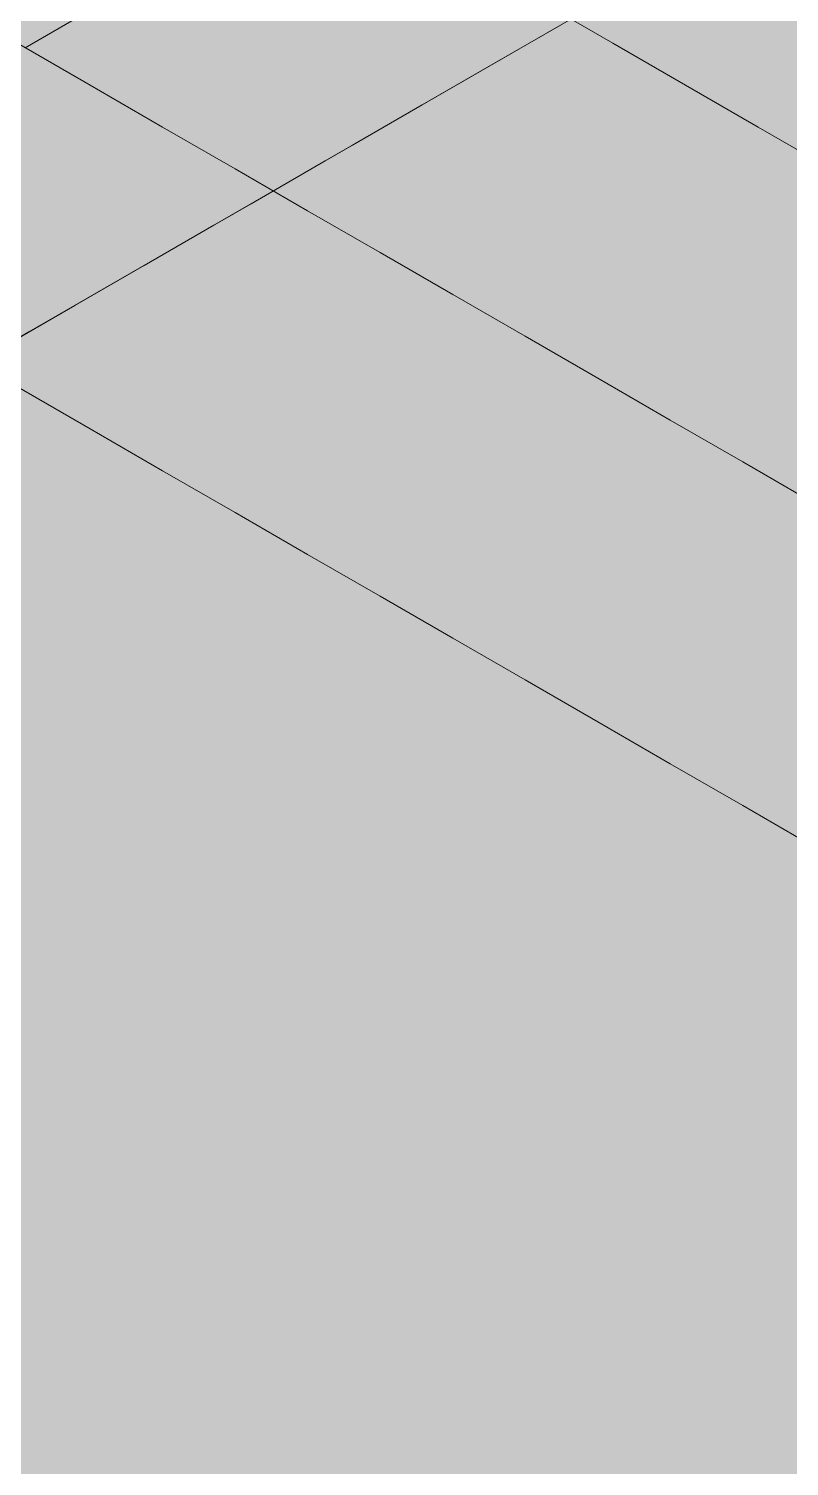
# Model space of a CAD drawing. Header units: metres. Extents: x 0 to 8.41, y 0 to 5.94.
# Drawn here: x 1.8638 to 1.9965, y 2.6504 to 2.9013 of the extents above; entities that cross this region are included whole.
import ezdxf

# ---------------------------------------------------------------- set-up
doc = ezdxf.new("R2010")
doc.units = ezdxf.units.M
doc.header["$LTSCALE"] = 0.25
doc.layers.add('ISO-3D', color=7, linetype='CONTINUOUS', lineweight=13)
doc.layers.add('ISO-3D-ARISTAS', color=250, linetype='CONTINUOUS', lineweight=13)

msp = doc.modelspace()

# ---------------------------------------------------------------- linework, layer by layer
at = {"layer": 'ISO-3D', "true_color": 0x8e8d88}
for points in [[(1.9531, 2.90608), (1.96575, 2.89877), (1.9531, 2.92108), (1.96575, 2.91377)], [(1.97841, 2.90646), (1.99107, 2.89915), (1.97841, 2.92146), (1.99107, 2.91415)], [(1.96575, 2.89877), (1.97841, 2.89146), (1.96575, 2.91377), (1.97841, 2.90646)], [(1.99107, 2.89915), (2.00373, 2.89185), (1.99107, 2.91415), (2.00373, 2.90685)], [(1.97841, 2.89146), (1.99107, 2.88415), (1.97841, 2.90646), (1.99107, 2.89915)], [(1.86183, 2.88377), (1.87449, 2.87646), (1.86183, 2.89877), (1.87449, 2.89146)], [(1.99107, 2.88415), (2.00373, 2.87685), (1.99107, 2.89915), (2.00373, 2.89185)], [(1.87449, 2.87646), (1.88715, 2.86915), (1.87449, 2.89146), (1.88715, 2.88415)], [(1.86183, 2.86877), (1.87449, 2.86146), (1.86183, 2.88377), (1.87449, 2.87646)], [(1.88715, 2.86915), (1.8998, 2.86185), (1.88715, 2.88415), (1.8998, 2.87685)], [(1.87449, 2.86146), (1.88715, 2.85415), (1.87449, 2.87646), (1.88715, 2.86915)], [(1.8998, 2.86185), (1.91246, 2.85454), (1.8998, 2.87685), (1.91246, 2.86954)], [(1.86183, 2.85377), (1.87449, 2.84646), (1.86183, 2.86877), (1.87449, 2.86146)], [(1.88715, 2.85415), (1.8998, 2.84685), (1.88715, 2.86915), (1.8998, 2.86185)], [(1.91246, 2.85454), (1.92512, 2.84723), (1.91246, 2.86954), (1.92512, 2.86223)], [(1.87449, 2.84646), (1.88715, 2.83915), (1.87449, 2.86146), (1.88715, 2.85415)], [(1.8998, 2.84685), (1.91246, 2.83954), (1.8998, 2.86185), (1.91246, 2.85454)], [(1.92512, 2.84723), (1.93778, 2.83992), (1.92512, 2.86223), (1.93778, 2.85492)], [(1.86183, 2.83877), (1.87449, 2.83146), (1.86183, 2.85377), (1.87449, 2.84646)], [(1.88715, 2.83915), (1.8998, 2.83185), (1.88715, 2.85415), (1.8998, 2.84685)], [(1.91246, 2.83954), (1.92512, 2.83223), (1.91246, 2.85454), (1.92512, 2.84723)], [(1.93778, 2.83992), (1.95043, 2.83262), (1.93778, 2.85492), (1.95043, 2.84762)], [(1.87449, 2.83146), (1.88715, 2.82415), (1.87449, 2.84646), (1.88715, 2.83915)], [(1.8998, 2.83185), (1.91246, 2.82454), (1.8998, 2.84685), (1.91246, 2.83954)], [(1.92512, 2.83223), (1.93778, 2.82492), (1.92512, 2.84723), (1.93778, 2.83992)], [(1.95043, 2.83262), (1.96309, 2.82531), (1.95043, 2.84762), (1.96309, 2.84031)], [(1.88715, 2.82415), (1.8998, 2.81685), (1.88715, 2.83915), (1.8998, 2.83185)], [(1.91246, 2.82454), (1.92512, 2.81723), (1.91246, 2.83954), (1.92512, 2.83223)], [(1.93778, 2.82492), (1.95043, 2.81762), (1.93778, 2.83992), (1.95043, 2.83262)], [(1.96309, 2.82531), (1.97575, 2.818), (1.96309, 2.84031), (1.97575, 2.833)], [(1.8998, 2.81685), (1.91246, 2.80954), (1.8998, 2.83185), (1.91246, 2.82454)], [(1.92512, 2.81723), (1.93778, 2.80992), (1.92512, 2.83223), (1.93778, 2.82492)], [(1.95043, 2.81762), (1.96309, 2.81031), (1.95043, 2.83262), (1.96309, 2.82531)], [(1.97575, 2.818), (1.9884, 2.81069), (1.97575, 2.833), (1.9884, 2.82569)], [(1.9884, 2.81069), (2.00106, 2.80338), (1.9884, 2.82569), (2.00106, 2.81838)], [(1.91246, 2.80954), (1.92512, 2.80223), (1.91246, 2.82454), (1.92512, 2.81723)], [(1.93778, 2.80992), (1.95043, 2.80262), (1.93778, 2.82492), (1.95043, 2.81762)], [(1.96309, 2.81031), (1.97575, 2.803), (1.96309, 2.82531), (1.97575, 2.818)], [(1.92512, 2.80223), (1.93778, 2.79492), (1.92512, 2.81723), (1.93778, 2.80992)], [(1.95043, 2.80262), (1.96309, 2.79531), (1.95043, 2.81762), (1.96309, 2.81031)], [(1.97575, 2.803), (1.9884, 2.79569), (1.97575, 2.818), (1.9884, 2.81069)], [(1.9884, 2.79569), (2.00106, 2.78838), (1.9884, 2.81069), (2.00106, 2.80338)], [(1.93778, 2.79492), (1.95043, 2.78762), (1.93778, 2.80992), (1.95043, 2.80262)], [(1.96309, 2.79531), (1.97575, 2.788), (1.96309, 2.81031), (1.97575, 2.803)], [(1.97575, 2.788), (1.9884, 2.78069), (1.97575, 2.803), (1.9884, 2.79569)], [(1.95043, 2.78762), (1.96309, 2.78031), (1.95043, 2.80262), (1.96309, 2.79531)], [(1.9884, 2.78069), (2.00106, 2.77338), (1.9884, 2.79569), (2.00106, 2.78838)], [(1.96309, 2.78031), (1.97575, 2.773), (1.96309, 2.79531), (1.97575, 2.788)], [(1.97575, 2.773), (1.9884, 2.76569), (1.97575, 2.788), (1.9884, 2.78069)], [(1.9884, 2.76569), (2.00106, 2.75838), (1.9884, 2.78069), (2.00106, 2.77338)]]:
    msp.add_solid(points, dxfattribs=at)
at = {"layer": 'ISO-3D', "true_color": 0x7f7e7a}
for points in [[(1.87615, 2.9055), (1.86316, 2.898), (1.87615, 2.9205), (1.86316, 2.913)], [(1.88395, 2.90286), (1.87182, 2.89586), (1.88395, 2.91714), (1.87182, 2.91014)], [(1.9082, 2.90257), (1.89607, 2.89557), (1.9082, 2.91686), (1.89607, 2.90986)], [(1.93245, 2.90229), (1.92032, 2.89529), (1.93245, 2.91657), (1.92032, 2.90957)], [(1.95669, 2.902), (1.94457, 2.895), (1.95669, 2.91629), (1.94457, 2.90929)], [(1.87182, 2.89586), (1.85883, 2.88836), (1.87182, 2.91014), (1.85883, 2.90264)], [(1.89607, 2.89557), (1.88395, 2.88857), (1.89607, 2.90986), (1.88395, 2.90286)], [(1.92032, 2.89529), (1.9082, 2.88829), (1.92032, 2.90957), (1.9082, 2.90257)], [(1.94457, 2.895), (1.93245, 2.888), (1.94457, 2.90929), (1.93245, 2.90229)], [(1.88395, 2.88857), (1.87182, 2.88157), (1.88395, 2.90286), (1.87182, 2.89586)], [(1.9082, 2.88829), (1.89607, 2.88129), (1.9082, 2.90257), (1.89607, 2.89557)], [(1.93245, 2.888), (1.92032, 2.881), (1.93245, 2.90229), (1.92032, 2.89529)], [(1.87182, 2.88157), (1.85883, 2.87407), (1.87182, 2.89586), (1.85883, 2.88836)], [(1.89607, 2.88129), (1.88395, 2.87429), (1.89607, 2.89557), (1.88395, 2.88857)], [(1.92032, 2.881), (1.9082, 2.874), (1.92032, 2.89529), (1.9082, 2.88829)], [(1.88395, 2.87429), (1.87182, 2.86729), (1.88395, 2.88857), (1.87182, 2.88157)], [(1.9082, 2.874), (1.89607, 2.867), (1.9082, 2.88829), (1.89607, 2.88129)], [(1.87182, 2.86729), (1.85883, 2.85979), (1.87182, 2.88157), (1.85883, 2.87407)], [(1.89607, 2.867), (1.88395, 2.86), (1.89607, 2.88129), (1.88395, 2.87429)], [(1.88395, 2.86), (1.87182, 2.853), (1.88395, 2.87429), (1.87182, 2.86729)], [(1.87182, 2.853), (1.85883, 2.8455), (1.87182, 2.86729), (1.85883, 2.85979)]]:
    msp.add_solid(points, dxfattribs=at)
at = {"layer": 'ISO-3D', "true_color": 0x9e9c96}
for points in [[(1.98014, 2.91554), (1.99313, 2.90804), (1.96721, 2.90807), (1.9802, 2.90057)], [(2.00606, 2.9155), (2.01905, 2.908), (1.99313, 2.90804), (2.00612, 2.90054)], [(1.88914, 2.913), (1.9018, 2.90569), (1.87615, 2.9055), (1.88881, 2.89819)], [(1.91479, 2.91319), (1.92745, 2.90588), (1.9018, 2.90569), (1.91446, 2.89838)], [(1.94044, 2.91338), (1.9531, 2.90608), (1.92745, 2.90588), (1.94011, 2.89858)], [(1.92745, 2.90588), (1.94011, 2.89858), (1.91446, 2.89838), (1.92712, 2.89108)], [(1.9531, 2.90608), (1.96575, 2.89877), (1.94011, 2.89858), (1.95276, 2.89127)], [(1.96721, 2.90807), (1.9802, 2.90057), (1.95429, 2.90061), (1.96728, 2.89311)], [(1.99313, 2.90804), (2.00612, 2.90054), (1.9802, 2.90057), (1.99319, 2.89307)], [(1.87615, 2.9055), (1.88881, 2.89819), (1.86316, 2.898), (1.87582, 2.89069)], [(1.9018, 2.90569), (1.91446, 2.89838), (1.88881, 2.89819), (1.90147, 2.89088)], [(1.86183, 2.89877), (1.87449, 2.89146), (1.84913, 2.89144), (1.86179, 2.88413)], [(1.91446, 2.89838), (1.92712, 2.89108), (1.90147, 2.89088), (1.91413, 2.88358)], [(1.94011, 2.89858), (1.95276, 2.89127), (1.92712, 2.89108), (1.93977, 2.88377)], [(1.95429, 2.90061), (1.96728, 2.89311), (1.94136, 2.89315), (1.95435, 2.88565)], [(1.96575, 2.89877), (1.97841, 2.89146), (1.95276, 2.89127), (1.96542, 2.88396)], [(1.9802, 2.90057), (1.99319, 2.89307), (1.96728, 2.89311), (1.98027, 2.88561)], [(2.00612, 2.90054), (2.01911, 2.89304), (1.99319, 2.89307), (2.00619, 2.88557)], [(1.86316, 2.898), (1.87582, 2.89069), (1.85017, 2.8905), (1.86283, 2.88319)], [(1.88881, 2.89819), (1.90147, 2.89088), (1.87582, 2.89069), (1.88848, 2.88338)], [(1.87449, 2.89146), (1.88715, 2.88415), (1.86179, 2.88413), (1.87444, 2.87682)], [(1.90147, 2.89088), (1.91413, 2.88358), (1.88848, 2.88338), (1.90114, 2.87608)], [(1.92712, 2.89108), (1.93977, 2.88377), (1.91413, 2.88358), (1.92678, 2.87627)], [(1.94136, 2.89315), (1.95435, 2.88565), (1.92843, 2.88568), (1.94142, 2.87818)], [(1.95276, 2.89127), (1.96542, 2.88396), (1.93977, 2.88377), (1.95243, 2.87646)], [(1.96728, 2.89311), (1.98027, 2.88561), (1.95435, 2.88565), (1.96734, 2.87815)], [(1.97841, 2.89146), (1.99107, 2.88415), (1.96542, 2.88396), (1.97808, 2.87665)], [(1.99319, 2.89307), (2.00619, 2.88557), (1.98027, 2.88561), (1.99326, 2.87811)], [(1.87582, 2.89069), (1.88848, 2.88338), (1.86283, 2.88319), (1.87549, 2.87588)], [(1.86179, 2.88413), (1.87444, 2.87682), (1.84909, 2.87679), (1.86174, 2.86949)], [(1.88715, 2.88415), (1.8998, 2.87685), (1.87444, 2.87682), (1.8871, 2.86951)], [(1.88848, 2.88338), (1.90114, 2.87608), (1.87549, 2.87588), (1.88815, 2.86858)], [(1.91413, 2.88358), (1.92678, 2.87627), (1.90114, 2.87608), (1.91379, 2.86877)], [(1.92843, 2.88568), (1.94142, 2.87818), (1.91551, 2.87822), (1.9285, 2.87072)], [(1.93977, 2.88377), (1.95243, 2.87646), (1.92678, 2.87627), (1.93944, 2.86896)], [(1.95435, 2.88565), (1.96734, 2.87815), (1.94142, 2.87818), (1.95441, 2.87068)], [(1.96542, 2.88396), (1.97808, 2.87665), (1.95243, 2.87646), (1.96509, 2.86915)], [(1.98027, 2.88561), (1.99326, 2.87811), (1.96734, 2.87815), (1.98033, 2.87065)], [(1.99107, 2.88415), (2.00373, 2.87685), (1.97808, 2.87665), (1.99074, 2.86935)], [(2.00619, 2.88557), (2.01918, 2.87807), (1.99326, 2.87811), (2.00625, 2.87061)], [(1.86283, 2.88319), (1.87549, 2.87588), (1.84984, 2.87569), (1.8625, 2.86838)], [(1.87444, 2.87682), (1.8871, 2.86951), (1.86174, 2.86949), (1.8744, 2.86218)], [(1.87549, 2.87588), (1.88815, 2.86858), (1.8625, 2.86838), (1.87516, 2.86108)], [(1.8998, 2.87685), (1.91246, 2.86954), (1.8871, 2.86951), (1.89976, 2.86221)], [(1.90114, 2.87608), (1.91379, 2.86877), (1.88815, 2.86858), (1.9008, 2.86127)], [(1.91551, 2.87822), (1.9285, 2.87072), (1.90258, 2.87076), (1.91557, 2.86326)], [(1.92678, 2.87627), (1.93944, 2.86896), (1.91379, 2.86877), (1.92645, 2.86146)], [(1.94142, 2.87818), (1.95441, 2.87068), (1.9285, 2.87072), (1.94149, 2.86322)], [(1.95243, 2.87646), (1.96509, 2.86915), (1.93944, 2.86896), (1.9521, 2.86165)], [(1.96734, 2.87815), (1.98033, 2.87065), (1.95441, 2.87068), (1.9674, 2.86318)], [(1.97808, 2.87665), (1.99074, 2.86935), (1.96509, 2.86915), (1.97775, 2.86185)], [(1.99326, 2.87811), (2.00625, 2.87061), (1.98033, 2.87065), (1.99332, 2.86315)], [(2.00373, 2.87685), (2.01638, 2.86954), (1.99074, 2.86935), (2.00339, 2.86204)], [(1.90258, 2.87076), (1.91557, 2.86326), (1.88965, 2.86329), (1.90264, 2.85579)], [(1.86174, 2.86949), (1.8744, 2.86218), (1.84904, 2.86215), (1.8617, 2.85485)], [(1.8625, 2.86838), (1.87516, 2.86108), (1.84951, 2.86088), (1.86216, 2.85358)], [(1.8871, 2.86951), (1.89976, 2.86221), (1.8744, 2.86218), (1.88706, 2.85487)], [(1.88815, 2.86858), (1.9008, 2.86127), (1.87516, 2.86108), (1.88781, 2.85377)], [(1.91246, 2.86954), (1.92512, 2.86223), (1.89976, 2.86221), (1.91242, 2.8549)], [(1.91379, 2.86877), (1.92645, 2.86146), (1.9008, 2.86127), (1.91346, 2.85396)], [(1.9285, 2.87072), (1.94149, 2.86322), (1.91557, 2.86326), (1.92856, 2.85576)], [(1.93944, 2.86896), (1.9521, 2.86165), (1.92645, 2.86146), (1.93911, 2.85415)], [(1.95441, 2.87068), (1.9674, 2.86318), (1.94149, 2.86322), (1.95448, 2.85572)], [(1.96509, 2.86915), (1.97775, 2.86185), (1.9521, 2.86165), (1.96476, 2.85435)], [(1.98033, 2.87065), (1.99332, 2.86315), (1.9674, 2.86318), (1.98039, 2.85568)], [(1.99074, 2.86935), (2.00339, 2.86204), (1.97775, 2.86185), (1.9904, 2.85454)], [(2.00625, 2.87061), (2.01924, 2.86311), (1.99332, 2.86315), (2.00631, 2.85565)], [(1.88965, 2.86329), (1.90264, 2.85579), (1.87672, 2.85583), (1.88972, 2.84833)], [(1.91557, 2.86326), (1.92856, 2.85576), (1.90264, 2.85579), (1.91563, 2.84829)], [(1.8744, 2.86218), (1.88706, 2.85487), (1.8617, 2.85485), (1.87436, 2.84754)], [(1.87516, 2.86108), (1.88781, 2.85377), (1.86216, 2.85358), (1.87482, 2.84627)], [(1.89976, 2.86221), (1.91242, 2.8549), (1.88706, 2.85487), (1.89971, 2.84756)], [(1.9008, 2.86127), (1.91346, 2.85396), (1.88781, 2.85377), (1.90047, 2.84646)], [(1.92512, 2.86223), (1.93778, 2.85492), (1.91242, 2.8549), (1.92507, 2.84759)], [(1.92645, 2.86146), (1.93911, 2.85415), (1.91346, 2.85396), (1.92612, 2.84665)], [(1.94149, 2.86322), (1.95448, 2.85572), (1.92856, 2.85576), (1.94155, 2.84826)], [(1.9521, 2.86165), (1.96476, 2.85435), (1.93911, 2.85415), (1.95177, 2.84685)], [(1.9674, 2.86318), (1.98039, 2.85568), (1.95448, 2.85572), (1.96747, 2.84822)], [(1.97775, 2.86185), (1.9904, 2.85454), (1.96476, 2.85435), (1.97741, 2.84704)], [(1.99332, 2.86315), (2.00631, 2.85565), (1.98039, 2.85568), (1.99338, 2.84818)], [(2.00339, 2.86204), (2.01605, 2.85473), (1.9904, 2.85454), (2.00306, 2.84723)], [(1.87672, 2.85583), (1.88972, 2.84833), (1.8638, 2.84837), (1.87679, 2.84087)], [(1.90264, 2.85579), (1.91563, 2.84829), (1.88972, 2.84833), (1.90271, 2.84083)], [(1.92856, 2.85576), (1.94155, 2.84826), (1.91563, 2.84829), (1.92862, 2.84079)], [(1.95448, 2.85572), (1.96747, 2.84822), (1.94155, 2.84826), (1.95454, 2.84076)], [(1.8617, 2.85485), (1.87436, 2.84754), (1.849, 2.84751), (1.86165, 2.84021)], [(1.86216, 2.85358), (1.87482, 2.84627), (1.84917, 2.84608), (1.86183, 2.83877)], [(1.88706, 2.85487), (1.89971, 2.84756), (1.87436, 2.84754), (1.88701, 2.84023)], [(1.88781, 2.85377), (1.90047, 2.84646), (1.87482, 2.84627), (1.88748, 2.83896)], [(1.91242, 2.8549), (1.92507, 2.84759), (1.89971, 2.84756), (1.91237, 2.84026)], [(1.91346, 2.85396), (1.92612, 2.84665), (1.90047, 2.84646), (1.91313, 2.83915)], [(1.93778, 2.85492), (1.95043, 2.84762), (1.92507, 2.84759), (1.93773, 2.84028)], [(1.93911, 2.85415), (1.95177, 2.84685), (1.92612, 2.84665), (1.93877, 2.83935)], [(1.96476, 2.85435), (1.97741, 2.84704), (1.95177, 2.84685), (1.96442, 2.83954)], [(1.98039, 2.85568), (1.99338, 2.84818), (1.96747, 2.84822), (1.98046, 2.84072)], [(1.9904, 2.85454), (2.00306, 2.84723), (1.97741, 2.84704), (1.99007, 2.83973)], [(2.00631, 2.85565), (2.0193, 2.84815), (1.99338, 2.84818), (2.00638, 2.84068)], [(1.8638, 2.84837), (1.87679, 2.84087), (1.85087, 2.8409), (1.86386, 2.8334)], [(1.88972, 2.84833), (1.90271, 2.84083), (1.87679, 2.84087), (1.88978, 2.83337)], [(1.91563, 2.84829), (1.92862, 2.84079), (1.90271, 2.84083), (1.9157, 2.83333)], [(1.94155, 2.84826), (1.95454, 2.84076), (1.92862, 2.84079), (1.94161, 2.83329)], [(1.96747, 2.84822), (1.98046, 2.84072), (1.95454, 2.84076), (1.96753, 2.83326)], [(1.99338, 2.84818), (2.00638, 2.84068), (1.98046, 2.84072), (1.99345, 2.83322)], [(1.87436, 2.84754), (1.88701, 2.84023), (1.86165, 2.84021), (1.87431, 2.8329)], [(1.87482, 2.84627), (1.88748, 2.83896), (1.86183, 2.83877), (1.87449, 2.83146)], [(1.89971, 2.84756), (1.91237, 2.84026), (1.88701, 2.84023), (1.89967, 2.83292)], [(1.90047, 2.84646), (1.91313, 2.83915), (1.88748, 2.83896), (1.90014, 2.83165)], [(1.92507, 2.84759), (1.93773, 2.84028), (1.91237, 2.84026), (1.92503, 2.83295)], [(1.92612, 2.84665), (1.93877, 2.83935), (1.91313, 2.83915), (1.92578, 2.83185)], [(1.95043, 2.84762), (1.96309, 2.84031), (1.93773, 2.84028), (1.95039, 2.83297)], [(1.95177, 2.84685), (1.96442, 2.83954), (1.93877, 2.83935), (1.95143, 2.83204)], [(1.97741, 2.84704), (1.99007, 2.83973), (1.96442, 2.83954), (1.97708, 2.83223)], [(2.00306, 2.84723), (2.01572, 2.83992), (1.99007, 2.83973), (2.00273, 2.83242)], [(1.85087, 2.8409), (1.86386, 2.8334), (1.83794, 2.83344), (1.85093, 2.82594)], [(1.87679, 2.84087), (1.88978, 2.83337), (1.86386, 2.8334), (1.87685, 2.8259)], [(1.90271, 2.84083), (1.9157, 2.83333), (1.88978, 2.83337), (1.90277, 2.82587)], [(1.92862, 2.84079), (1.94161, 2.83329), (1.9157, 2.83333), (1.92869, 2.82583)], [(1.95454, 2.84076), (1.96753, 2.83326), (1.94161, 2.83329), (1.9546, 2.82579)], [(1.98046, 2.84072), (1.99345, 2.83322), (1.96753, 2.83326), (1.98052, 2.82576)], [(2.00638, 2.84068), (2.01937, 2.83318), (1.99345, 2.83322), (2.00644, 2.82572)], [(1.86165, 2.84021), (1.87431, 2.8329), (1.84895, 2.83287), (1.86161, 2.82556)], [(1.88701, 2.84023), (1.89967, 2.83292), (1.87431, 2.8329), (1.88697, 2.82559)], [(1.88748, 2.83896), (1.90014, 2.83165), (1.87449, 2.83146), (1.88715, 2.82415)], [(1.91237, 2.84026), (1.92503, 2.83295), (1.89967, 2.83292), (1.91233, 2.82562)], [(1.91313, 2.83915), (1.92578, 2.83185), (1.90014, 2.83165), (1.91279, 2.82435)], [(1.93773, 2.84028), (1.95039, 2.83297), (1.92503, 2.83295), (1.93769, 2.82564)], [(1.93877, 2.83935), (1.95143, 2.83204), (1.92578, 2.83185), (1.93844, 2.82454)], [(1.96309, 2.84031), (1.97575, 2.833), (1.95039, 2.83297), (1.96305, 2.82567)], [(1.96442, 2.83954), (1.97708, 2.83223), (1.95143, 2.83204), (1.96409, 2.82473)], [(1.99007, 2.83973), (2.00273, 2.83242), (1.97708, 2.83223), (1.98974, 2.82492)], [(1.86386, 2.8334), (1.87685, 2.8259), (1.85093, 2.82594), (1.86392, 2.81844)], [(1.88978, 2.83337), (1.90277, 2.82587), (1.87685, 2.8259), (1.88984, 2.8184)], [(1.9157, 2.83333), (1.92869, 2.82583), (1.90277, 2.82587), (1.91576, 2.81837)], [(1.94161, 2.83329), (1.9546, 2.82579), (1.92869, 2.82583), (1.94168, 2.81833)], [(1.96753, 2.83326), (1.98052, 2.82576), (1.9546, 2.82579), (1.96759, 2.81829)], [(1.99345, 2.83322), (2.00644, 2.82572), (1.98052, 2.82576), (1.99351, 2.81826)], [(1.87431, 2.8329), (1.88697, 2.82559), (1.86161, 2.82556), (1.87427, 2.81826)], [(1.89967, 2.83292), (1.91233, 2.82562), (1.88697, 2.82559), (1.89963, 2.81828)], [(1.90014, 2.83165), (1.91279, 2.82435), (1.88715, 2.82415), (1.8998, 2.81685)], [(1.92503, 2.83295), (1.93769, 2.82564), (1.91233, 2.82562), (1.92499, 2.81831)], [(1.92578, 2.83185), (1.93844, 2.82454), (1.91279, 2.82435), (1.92545, 2.81704)], [(1.95039, 2.83297), (1.96305, 2.82567), (1.93769, 2.82564), (1.95034, 2.81833)], [(1.95143, 2.83204), (1.96409, 2.82473), (1.93844, 2.82454), (1.9511, 2.81723)], [(1.97575, 2.833), (1.9884, 2.82569), (1.96305, 2.82567), (1.9757, 2.81836)], [(1.97708, 2.83223), (1.98974, 2.82492), (1.96409, 2.82473), (1.97675, 2.81742)], [(2.00273, 2.83242), (2.01538, 2.82512), (1.98974, 2.82492), (2.00239, 2.81762)], [(1.85093, 2.82594), (1.86392, 2.81844), (1.83801, 2.81848), (1.851, 2.81098)], [(1.87685, 2.8259), (1.88984, 2.8184), (1.86392, 2.81844), (1.87692, 2.81094)], [(1.88697, 2.82559), (1.89963, 2.81828), (1.87427, 2.81826), (1.88692, 2.81095)], [(1.90277, 2.82587), (1.91576, 2.81837), (1.88984, 2.8184), (1.90283, 2.8109)], [(1.91233, 2.82562), (1.92499, 2.81831), (1.89963, 2.81828), (1.91228, 2.81097)], [(1.92869, 2.82583), (1.94168, 2.81833), (1.91576, 2.81837), (1.92875, 2.81087)], [(1.93769, 2.82564), (1.95034, 2.81833), (1.92499, 2.81831), (1.93764, 2.811)], [(1.9546, 2.82579), (1.96759, 2.81829), (1.94168, 2.81833), (1.95467, 2.81083)], [(1.96305, 2.82567), (1.9757, 2.81836), (1.95034, 2.81833), (1.963, 2.81103)], [(1.98052, 2.82576), (1.99351, 2.81826), (1.96759, 2.81829), (1.98058, 2.81079)], [(1.9884, 2.82569), (2.00106, 2.81838), (1.9757, 2.81836), (1.98836, 2.81105)], [(2.00644, 2.82572), (2.01943, 2.81822), (1.99351, 2.81826), (2.0065, 2.81076)], [(1.86161, 2.82556), (1.87427, 2.81826), (1.84891, 2.81823), (1.86157, 2.81092)], [(1.91279, 2.82435), (1.92545, 2.81704), (1.8998, 2.81685), (1.91246, 2.80954)], [(1.93844, 2.82454), (1.9511, 2.81723), (1.92545, 2.81704), (1.93811, 2.80973)], [(1.96409, 2.82473), (1.97675, 2.81742), (1.9511, 2.81723), (1.96376, 2.80992)], [(1.98974, 2.82492), (2.00239, 2.81762), (1.97675, 2.81742), (1.9894, 2.81012)], [(1.86392, 2.81844), (1.87692, 2.81094), (1.851, 2.81098), (1.86399, 2.80348)], [(1.87427, 2.81826), (1.88692, 2.81095), (1.86157, 2.81092), (1.87422, 2.80362)], [(1.88984, 2.8184), (1.90283, 2.8109), (1.87692, 2.81094), (1.88991, 2.80344)], [(1.89963, 2.81828), (1.91228, 2.81097), (1.88692, 2.81095), (1.89958, 2.80364)], [(1.91576, 2.81837), (1.92875, 2.81087), (1.90283, 2.8109), (1.91582, 2.8034)], [(1.92499, 2.81831), (1.93764, 2.811), (1.91228, 2.81097), (1.92494, 2.80367)], [(1.94168, 2.81833), (1.95467, 2.81083), (1.92875, 2.81087), (1.94174, 2.80337)], [(1.95034, 2.81833), (1.963, 2.81103), (1.93764, 2.811), (1.9503, 2.80369)], [(1.96759, 2.81829), (1.98058, 2.81079), (1.95467, 2.81083), (1.96766, 2.80333)], [(1.9757, 2.81836), (1.98836, 2.81105), (1.963, 2.81103), (1.97566, 2.80372)], [(1.99351, 2.81826), (2.0065, 2.81076), (1.98058, 2.81079), (1.99357, 2.80329)], [(2.00106, 2.81838), (2.01372, 2.81108), (1.98836, 2.81105), (2.00102, 2.80374)], [(1.92545, 2.81704), (1.93811, 2.80973), (1.91246, 2.80954), (1.92512, 2.80223)], [(1.9511, 2.81723), (1.96376, 2.80992), (1.93811, 2.80973), (1.95077, 2.80242)], [(1.97675, 2.81742), (1.9894, 2.81012), (1.96376, 2.80992), (1.97641, 2.80262)], [(2.00239, 2.81762), (2.01505, 2.81031), (1.9894, 2.81012), (2.00206, 2.80281)], [(1.851, 2.81098), (1.86399, 2.80348), (1.83807, 2.80351), (1.85106, 2.79601)], [(1.86157, 2.81092), (1.87422, 2.80362), (1.84886, 2.80359), (1.86152, 2.79628)], [(1.87692, 2.81094), (1.88991, 2.80344), (1.86399, 2.80348), (1.87698, 2.79598)], [(1.88692, 2.81095), (1.89958, 2.80364), (1.87422, 2.80362), (1.88688, 2.79631)], [(1.90283, 2.8109), (1.91582, 2.8034), (1.88991, 2.80344), (1.9029, 2.79594)], [(1.91228, 2.81097), (1.92494, 2.80367), (1.89958, 2.80364), (1.91224, 2.79633)], [(1.92875, 2.81087), (1.94174, 2.80337), (1.91582, 2.8034), (1.92881, 2.7959)], [(1.93764, 2.811), (1.9503, 2.80369), (1.92494, 2.80367), (1.9376, 2.79636)], [(1.95467, 2.81083), (1.96766, 2.80333), (1.94174, 2.80337), (1.95473, 2.79587)], [(1.963, 2.81103), (1.97566, 2.80372), (1.9503, 2.80369), (1.96296, 2.79638)], [(1.98058, 2.81079), (1.99357, 2.80329), (1.96766, 2.80333), (1.98065, 2.79583)], [(1.98836, 2.81105), (2.00102, 2.80374), (1.97566, 2.80372), (1.98832, 2.79641)], [(2.0065, 2.81076), (2.01949, 2.80326), (1.99357, 2.80329), (2.00657, 2.79579)], [(1.93811, 2.80973), (1.95077, 2.80242), (1.92512, 2.80223), (1.93778, 2.79492)], [(1.96376, 2.80992), (1.97641, 2.80262), (1.95077, 2.80242), (1.96342, 2.79512)], [(1.9894, 2.81012), (2.00206, 2.80281), (1.97641, 2.80262), (1.98907, 2.79531)], [(1.86399, 2.80348), (1.87698, 2.79598), (1.85106, 2.79601), (1.86405, 2.78851)], [(1.87422, 2.80362), (1.88688, 2.79631), (1.86152, 2.79628), (1.87418, 2.78897)], [(1.88991, 2.80344), (1.9029, 2.79594), (1.87698, 2.79598), (1.88997, 2.78848)], [(1.89958, 2.80364), (1.91224, 2.79633), (1.88688, 2.79631), (1.89954, 2.789)], [(1.91582, 2.8034), (1.92881, 2.7959), (1.9029, 2.79594), (1.91589, 2.78844)], [(1.92494, 2.80367), (1.9376, 2.79636), (1.91224, 2.79633), (1.9249, 2.78903)], [(1.94174, 2.80337), (1.95473, 2.79587), (1.92881, 2.7959), (1.9418, 2.7884)], [(1.9503, 2.80369), (1.96296, 2.79638), (1.9376, 2.79636), (1.95026, 2.78905)], [(1.96766, 2.80333), (1.98065, 2.79583), (1.95473, 2.79587), (1.96772, 2.78837)], [(1.97566, 2.80372), (1.98832, 2.79641), (1.96296, 2.79638), (1.97561, 2.78908)], [(1.99357, 2.80329), (2.00657, 2.79579), (1.98065, 2.79583), (1.99364, 2.78833)], [(2.00102, 2.80374), (2.01367, 2.79644), (1.98832, 2.79641), (2.00097, 2.7891)], [(1.95077, 2.80242), (1.96342, 2.79512), (1.93778, 2.79492), (1.95043, 2.78762)], [(1.97641, 2.80262), (1.98907, 2.79531), (1.96342, 2.79512), (1.97608, 2.78781)], [(2.00206, 2.80281), (2.01472, 2.7955), (1.98907, 2.79531), (2.00173, 2.788)], [(1.85106, 2.79601), (1.86405, 2.78851), (1.83813, 2.78855), (1.85112, 2.78105)], [(1.86152, 2.79628), (1.87418, 2.78897), (1.84882, 2.78895), (1.86148, 2.78164)], [(1.87698, 2.79598), (1.88997, 2.78848), (1.86405, 2.78851), (1.87704, 2.78101)], [(1.88688, 2.79631), (1.89954, 2.789), (1.87418, 2.78897), (1.88684, 2.78167)], [(1.9029, 2.79594), (1.91589, 2.78844), (1.88997, 2.78848), (1.90296, 2.78098)], [(1.91224, 2.79633), (1.9249, 2.78903), (1.89954, 2.789), (1.91219, 2.78169)], [(1.92881, 2.7959), (1.9418, 2.7884), (1.91589, 2.78844), (1.92888, 2.78094)], [(1.9376, 2.79636), (1.95026, 2.78905), (1.9249, 2.78903), (1.93755, 2.78172)], [(1.95473, 2.79587), (1.96772, 2.78837), (1.9418, 2.7884), (1.95479, 2.7809)], [(1.96296, 2.79638), (1.97561, 2.78908), (1.95026, 2.78905), (1.96291, 2.78174)], [(1.98065, 2.79583), (1.99364, 2.78833), (1.96772, 2.78837), (1.98071, 2.78087)], [(1.98832, 2.79641), (2.00097, 2.7891), (1.97561, 2.78908), (1.98827, 2.78177)], [(2.00657, 2.79579), (2.01956, 2.78829), (1.99364, 2.78833), (2.00663, 2.78083)], [(1.96342, 2.79512), (1.97608, 2.78781), (1.95043, 2.78762), (1.96309, 2.78031)], [(1.98907, 2.79531), (2.00173, 2.788), (1.97608, 2.78781), (1.98874, 2.7805)], [(1.86405, 2.78851), (1.87704, 2.78101), (1.85112, 2.78105), (1.86411, 2.77355)], [(1.87418, 2.78897), (1.88684, 2.78167), (1.86148, 2.78164), (1.87413, 2.77433)], [(1.88997, 2.78848), (1.90296, 2.78098), (1.87704, 2.78101), (1.89003, 2.77351)], [(1.89954, 2.789), (1.91219, 2.78169), (1.88684, 2.78167), (1.89949, 2.77436)], [(1.91589, 2.78844), (1.92888, 2.78094), (1.90296, 2.78098), (1.91595, 2.77348)], [(1.9249, 2.78903), (1.93755, 2.78172), (1.91219, 2.78169), (1.92485, 2.77438)], [(1.9418, 2.7884), (1.95479, 2.7809), (1.92888, 2.78094), (1.94187, 2.77344)], [(1.95026, 2.78905), (1.96291, 2.78174), (1.93755, 2.78172), (1.95021, 2.77441)], [(1.96772, 2.78837), (1.98071, 2.78087), (1.95479, 2.7809), (1.96778, 2.7734)], [(1.97561, 2.78908), (1.98827, 2.78177), (1.96291, 2.78174), (1.97557, 2.77444)], [(1.99364, 2.78833), (2.00663, 2.78083), (1.98071, 2.78087), (1.9937, 2.77337)], [(2.00097, 2.7891), (2.01363, 2.78179), (1.98827, 2.78177), (2.00093, 2.77446)], [(2.00173, 2.788), (2.01439, 2.78069), (1.98874, 2.7805), (2.0014, 2.77319)], [(1.97608, 2.78781), (1.98874, 2.7805), (1.96309, 2.78031), (1.97575, 2.773)], [(1.85112, 2.78105), (1.86411, 2.77355), (1.8382, 2.77359), (1.85119, 2.76609)], [(1.86148, 2.78164), (1.87413, 2.77433), (1.84877, 2.77431), (1.86143, 2.767)], [(1.87704, 2.78101), (1.89003, 2.77351), (1.86411, 2.77355), (1.87711, 2.76605)], [(1.88684, 2.78167), (1.89949, 2.77436), (1.87413, 2.77433), (1.88679, 2.76703)], [(1.90296, 2.78098), (1.91595, 2.77348), (1.89003, 2.77351), (1.90302, 2.76601)], [(1.91219, 2.78169), (1.92485, 2.77438), (1.89949, 2.77436), (1.91215, 2.76705)], [(1.92888, 2.78094), (1.94187, 2.77344), (1.91595, 2.77348), (1.92894, 2.76598)], [(1.93755, 2.78172), (1.95021, 2.77441), (1.92485, 2.77438), (1.93751, 2.76708)], [(1.95479, 2.7809), (1.96778, 2.7734), (1.94187, 2.77344), (1.95486, 2.76594)], [(1.96291, 2.78174), (1.97557, 2.77444), (1.95021, 2.77441), (1.96287, 2.7671)], [(1.98071, 2.78087), (1.9937, 2.77337), (1.96778, 2.7734), (1.98077, 2.7659)], [(1.98827, 2.78177), (2.00093, 2.77446), (1.97557, 2.77444), (1.98823, 2.76713)], [(1.98874, 2.7805), (2.0014, 2.77319), (1.97575, 2.773), (1.9884, 2.76569)], [(2.00663, 2.78083), (2.01962, 2.77333), (1.9937, 2.77337), (2.00669, 2.76587)], [(1.86411, 2.77355), (1.87711, 2.76605), (1.85119, 2.76609), (1.86418, 2.75859)], [(1.87413, 2.77433), (1.88679, 2.76703), (1.86143, 2.767), (1.87409, 2.75969)], [(1.89003, 2.77351), (1.90302, 2.76601), (1.87711, 2.76605), (1.8901, 2.75855)], [(1.89949, 2.77436), (1.91215, 2.76705), (1.88679, 2.76703), (1.89945, 2.75972)], [(1.91595, 2.77348), (1.92894, 2.76598), (1.90302, 2.76601), (1.91601, 2.75851)], [(1.92485, 2.77438), (1.93751, 2.76708), (1.91215, 2.76705), (1.92481, 2.75974)], [(1.94187, 2.77344), (1.95486, 2.76594), (1.92894, 2.76598), (1.94193, 2.75848)], [(1.95021, 2.77441), (1.96287, 2.7671), (1.93751, 2.76708), (1.95017, 2.75977)], [(1.96778, 2.7734), (1.98077, 2.7659), (1.95486, 2.76594), (1.96785, 2.75844)], [(1.97557, 2.77444), (1.98823, 2.76713), (1.96287, 2.7671), (1.97553, 2.75979)], [(1.9937, 2.77337), (2.00669, 2.76587), (1.98077, 2.7659), (1.99377, 2.7584)], [(2.00093, 2.77446), (2.01359, 2.76715), (1.98823, 2.76713), (2.00088, 2.75982)], [(2.0014, 2.77319), (2.01405, 2.76588), (1.9884, 2.76569), (2.00106, 2.75838)], [(1.85119, 2.76609), (1.86418, 2.75859), (1.83826, 2.75862), (1.85125, 2.75112)], [(1.86143, 2.767), (1.87409, 2.75969), (1.84873, 2.75967), (1.86139, 2.75236)], [(1.87711, 2.76605), (1.8901, 2.75855), (1.86418, 2.75859), (1.87717, 2.75109)], [(1.88679, 2.76703), (1.89945, 2.75972), (1.87409, 2.75969), (1.88675, 2.75238)], [(1.90302, 2.76601), (1.91601, 2.75851), (1.8901, 2.75855), (1.90309, 2.75105)], [(1.91215, 2.76705), (1.92481, 2.75974), (1.89945, 2.75972), (1.91211, 2.75241)], [(1.92894, 2.76598), (1.94193, 2.75848), (1.91601, 2.75851), (1.929, 2.75101)], [(1.93751, 2.76708), (1.95017, 2.75977), (1.92481, 2.75974), (1.93746, 2.75244)], [(1.95486, 2.76594), (1.96785, 2.75844), (1.94193, 2.75848), (1.95492, 2.75098)], [(1.96287, 2.7671), (1.97553, 2.75979), (1.95017, 2.75977), (1.96282, 2.75246)], [(1.98077, 2.7659), (1.99377, 2.7584), (1.96785, 2.75844), (1.98084, 2.75094)], [(1.98823, 2.76713), (2.00088, 2.75982), (1.97553, 2.75979), (1.98818, 2.75249)], [(2.00669, 2.76587), (2.01968, 2.75837), (1.99377, 2.7584), (2.00676, 2.7509)], [(1.86418, 2.75859), (1.87717, 2.75109), (1.85125, 2.75112), (1.86424, 2.74362)], [(1.87409, 2.75969), (1.88675, 2.75238), (1.86139, 2.75236), (1.87405, 2.74505)], [(1.8901, 2.75855), (1.90309, 2.75105), (1.87717, 2.75109), (1.89016, 2.74359)], [(1.89945, 2.75972), (1.91211, 2.75241), (1.88675, 2.75238), (1.8994, 2.74508)], [(1.91601, 2.75851), (1.929, 2.75101), (1.90309, 2.75105), (1.91608, 2.74355)], [(1.92481, 2.75974), (1.93746, 2.75244), (1.91211, 2.75241), (1.92476, 2.7451)], [(1.94193, 2.75848), (1.95492, 2.75098), (1.929, 2.75101), (1.94199, 2.74351)], [(1.95017, 2.75977), (1.96282, 2.75246), (1.93746, 2.75244), (1.95012, 2.74513)], [(1.96785, 2.75844), (1.98084, 2.75094), (1.95492, 2.75098), (1.96791, 2.74348)], [(1.97553, 2.75979), (1.98818, 2.75249), (1.96282, 2.75246), (1.97548, 2.74515)], [(1.99377, 2.7584), (2.00676, 2.7509), (1.98084, 2.75094), (1.99383, 2.74344)], [(2.00088, 2.75982), (2.01354, 2.75251), (1.98818, 2.75249), (2.00084, 2.74518)], [(1.85125, 2.75112), (1.86424, 2.74362), (1.83832, 2.74366), (1.85131, 2.73616)], [(1.86139, 2.75236), (1.87405, 2.74505), (1.84869, 2.74503), (1.86134, 2.73772)], [(1.87717, 2.75109), (1.89016, 2.74359), (1.86424, 2.74362), (1.87723, 2.73612)], [(1.88675, 2.75238), (1.8994, 2.74508), (1.87405, 2.74505), (1.8867, 2.73774)], [(1.90309, 2.75105), (1.91608, 2.74355), (1.89016, 2.74359), (1.90315, 2.73609)], [(1.91211, 2.75241), (1.92476, 2.7451), (1.8994, 2.74508), (1.91206, 2.73777)], [(1.929, 2.75101), (1.94199, 2.74351), (1.91608, 2.74355), (1.92907, 2.73605)], [(1.93746, 2.75244), (1.95012, 2.74513), (1.92476, 2.7451), (1.93742, 2.73779)], [(1.95492, 2.75098), (1.96791, 2.74348), (1.94199, 2.74351), (1.95498, 2.73601)], [(1.96282, 2.75246), (1.97548, 2.74515), (1.95012, 2.74513), (1.96278, 2.73782)], [(1.98084, 2.75094), (1.99383, 2.74344), (1.96791, 2.74348), (1.9809, 2.73598)], [(1.98818, 2.75249), (2.00084, 2.74518), (1.97548, 2.74515), (1.98814, 2.73785)], [(2.00676, 2.7509), (2.01975, 2.7434), (1.99383, 2.74344), (2.00682, 2.73594)], [(1.86424, 2.74362), (1.87723, 2.73612), (1.85131, 2.73616), (1.8643, 2.72866)], [(1.87405, 2.74505), (1.8867, 2.73774), (1.86134, 2.73772), (1.874, 2.73041)], [(1.89016, 2.74359), (1.90315, 2.73609), (1.87723, 2.73612), (1.89022, 2.72862)], [(1.8994, 2.74508), (1.91206, 2.73777), (1.8867, 2.73774), (1.89936, 2.73044)], [(1.91608, 2.74355), (1.92907, 2.73605), (1.90315, 2.73609), (1.91614, 2.72859)], [(1.92476, 2.7451), (1.93742, 2.73779), (1.91206, 2.73777), (1.92472, 2.73046)], [(1.94199, 2.74351), (1.95498, 2.73601), (1.92907, 2.73605), (1.94206, 2.72855)], [(1.95012, 2.74513), (1.96278, 2.73782), (1.93742, 2.73779), (1.95008, 2.73049)], [(1.96791, 2.74348), (1.9809, 2.73598), (1.95498, 2.73601), (1.96797, 2.72851)], [(1.97548, 2.74515), (1.98814, 2.73785), (1.96278, 2.73782), (1.97544, 2.73051)], [(1.99383, 2.74344), (2.00682, 2.73594), (1.9809, 2.73598), (1.99389, 2.72848)], [(2.00084, 2.74518), (2.0135, 2.73787), (1.98814, 2.73785), (2.0008, 2.73054)], [(1.91206, 2.73777), (1.92472, 2.73046), (1.89936, 2.73044), (1.91202, 2.72313)], [(1.93742, 2.73779), (1.95008, 2.73049), (1.92472, 2.73046), (1.93738, 2.72315)], [(1.96278, 2.73782), (1.97544, 2.73051), (1.95008, 2.73049), (1.96273, 2.72318)], [(1.98814, 2.73785), (2.0008, 2.73054), (1.97544, 2.73051), (1.98809, 2.72321)], [(1.85131, 2.73616), (1.8643, 2.72866), (1.83839, 2.7287), (1.85138, 2.7212)], [(1.86134, 2.73772), (1.874, 2.73041), (1.84864, 2.73038), (1.8613, 2.72308)], [(1.87723, 2.73612), (1.89022, 2.72862), (1.8643, 2.72866), (1.8773, 2.72116)], [(1.8867, 2.73774), (1.89936, 2.73044), (1.874, 2.73041), (1.88666, 2.7231)], [(1.90315, 2.73609), (1.91614, 2.72859), (1.89022, 2.72862), (1.90321, 2.72112)], [(1.92907, 2.73605), (1.94206, 2.72855), (1.91614, 2.72859), (1.92913, 2.72109)], [(1.95498, 2.73601), (1.96797, 2.72851), (1.94206, 2.72855), (1.95505, 2.72105)], [(1.9809, 2.73598), (1.99389, 2.72848), (1.96797, 2.72851), (1.98096, 2.72101)], [(2.00682, 2.73594), (2.01981, 2.72844), (1.99389, 2.72848), (2.00688, 2.72098)], [(1.874, 2.73041), (1.88666, 2.7231), (1.8613, 2.72308), (1.87396, 2.71577)], [(1.89936, 2.73044), (1.91202, 2.72313), (1.88666, 2.7231), (1.89932, 2.71579)], [(1.92472, 2.73046), (1.93738, 2.72315), (1.91202, 2.72313), (1.92467, 2.71582)], [(1.95008, 2.73049), (1.96273, 2.72318), (1.93738, 2.72315), (1.95003, 2.71585)], [(1.97544, 2.73051), (1.98809, 2.72321), (1.96273, 2.72318), (1.97539, 2.71587)], [(2.0008, 2.73054), (2.01345, 2.72323), (1.98809, 2.72321), (2.00075, 2.7159)], [(1.8643, 2.72866), (1.8773, 2.72116), (1.85138, 2.7212), (1.86437, 2.7137)], [(1.89022, 2.72862), (1.90321, 2.72112), (1.8773, 2.72116), (1.89029, 2.71366)], [(1.91614, 2.72859), (1.92913, 2.72109), (1.90321, 2.72112), (1.9162, 2.71362)], [(1.94206, 2.72855), (1.95505, 2.72105), (1.92913, 2.72109), (1.94212, 2.71359)], [(1.96797, 2.72851), (1.98096, 2.72101), (1.95505, 2.72105), (1.96804, 2.71355)], [(1.99389, 2.72848), (2.00688, 2.72098), (1.98096, 2.72101), (1.99396, 2.71351)], [(1.8613, 2.72308), (1.87396, 2.71577), (1.8486, 2.71574), (1.86125, 2.70844)], [(1.88666, 2.7231), (1.89932, 2.71579), (1.87396, 2.71577), (1.88661, 2.70846)], [(1.91202, 2.72313), (1.92467, 2.71582), (1.89932, 2.71579), (1.91197, 2.70849)], [(1.93738, 2.72315), (1.95003, 2.71585), (1.92467, 2.71582), (1.93733, 2.70851)], [(1.96273, 2.72318), (1.97539, 2.71587), (1.95003, 2.71585), (1.96269, 2.70854)], [(1.98809, 2.72321), (2.00075, 2.7159), (1.97539, 2.71587), (1.98805, 2.70856)], [(1.85138, 2.7212), (1.86437, 2.7137), (1.83845, 2.71373), (1.85144, 2.70623)], [(1.8773, 2.72116), (1.89029, 2.71366), (1.86437, 2.7137), (1.87736, 2.7062)], [(1.90321, 2.72112), (1.9162, 2.71362), (1.89029, 2.71366), (1.90328, 2.70616)], [(1.92913, 2.72109), (1.94212, 2.71359), (1.9162, 2.71362), (1.92919, 2.70612)], [(1.95505, 2.72105), (1.96804, 2.71355), (1.94212, 2.71359), (1.95511, 2.70609)], [(1.98096, 2.72101), (1.99396, 2.71351), (1.96804, 2.71355), (1.98103, 2.70605)], [(2.00688, 2.72098), (2.01987, 2.71348), (1.99396, 2.71351), (2.00695, 2.70601)], [(1.87396, 2.71577), (1.88661, 2.70846), (1.86125, 2.70844), (1.87391, 2.70113)], [(1.89932, 2.71579), (1.91197, 2.70849), (1.88661, 2.70846), (1.89927, 2.70115)], [(1.92467, 2.71582), (1.93733, 2.70851), (1.91197, 2.70849), (1.92463, 2.70118)], [(1.95003, 2.71585), (1.96269, 2.70854), (1.93733, 2.70851), (1.94999, 2.70121)], [(1.97539, 2.71587), (1.98805, 2.70856), (1.96269, 2.70854), (1.97535, 2.70123)], [(2.00075, 2.7159), (2.01341, 2.70859), (1.98805, 2.70856), (2.00071, 2.70126)], [(1.86437, 2.7137), (1.87736, 2.7062), (1.85144, 2.70623), (1.86443, 2.69873)], [(1.89029, 2.71366), (1.90328, 2.70616), (1.87736, 2.7062), (1.89035, 2.6987)], [(1.9162, 2.71362), (1.92919, 2.70612), (1.90328, 2.70616), (1.91627, 2.69866)], [(1.94212, 2.71359), (1.95511, 2.70609), (1.92919, 2.70612), (1.94218, 2.69862)], [(1.96804, 2.71355), (1.98103, 2.70605), (1.95511, 2.70609), (1.9681, 2.69859)], [(1.99396, 2.71351), (2.00695, 2.70601), (1.98103, 2.70605), (1.99402, 2.69855)], [(1.86125, 2.70844), (1.87391, 2.70113), (1.84855, 2.7011), (1.86121, 2.69379)], [(1.88661, 2.70846), (1.89927, 2.70115), (1.87391, 2.70113), (1.88657, 2.69382)], [(1.91197, 2.70849), (1.92463, 2.70118), (1.89927, 2.70115), (1.91193, 2.69385)], [(1.93733, 2.70851), (1.94999, 2.70121), (1.92463, 2.70118), (1.93729, 2.69387)], [(1.96269, 2.70854), (1.97535, 2.70123), (1.94999, 2.70121), (1.96265, 2.6939)], [(1.98805, 2.70856), (2.00071, 2.70126), (1.97535, 2.70123), (1.98801, 2.69392)], [(1.85144, 2.70623), (1.86443, 2.69873), (1.83851, 2.69877), (1.8515, 2.69127)], [(1.87736, 2.7062), (1.89035, 2.6987), (1.86443, 2.69873), (1.87742, 2.69123)], [(1.90328, 2.70616), (1.91627, 2.69866), (1.89035, 2.6987), (1.90334, 2.6912)], [(1.92919, 2.70612), (1.94218, 2.69862), (1.91627, 2.69866), (1.92926, 2.69116)], [(1.95511, 2.70609), (1.9681, 2.69859), (1.94218, 2.69862), (1.95517, 2.69112)], [(1.98103, 2.70605), (1.99402, 2.69855), (1.9681, 2.69859), (1.98109, 2.69109)], [(2.00695, 2.70601), (2.01994, 2.69851), (1.99402, 2.69855), (2.00701, 2.69105)], [(1.87391, 2.70113), (1.88657, 2.69382), (1.86121, 2.69379), (1.87387, 2.68649)], [(1.89927, 2.70115), (1.91193, 2.69385), (1.88657, 2.69382), (1.89923, 2.68651)], [(1.92463, 2.70118), (1.93729, 2.69387), (1.91193, 2.69385), (1.92459, 2.68654)], [(1.94999, 2.70121), (1.96265, 2.6939), (1.93729, 2.69387), (1.94994, 2.68656)], [(1.97535, 2.70123), (1.98801, 2.69392), (1.96265, 2.6939), (1.9753, 2.68659)], [(2.00071, 2.70126), (2.01336, 2.69395), (1.98801, 2.69392), (2.00066, 2.68662)], [(1.86443, 2.69873), (1.87742, 2.69123), (1.8515, 2.69127), (1.86449, 2.68377)], [(1.89035, 2.6987), (1.90334, 2.6912), (1.87742, 2.69123), (1.89041, 2.68373)], [(1.91627, 2.69866), (1.92926, 2.69116), (1.90334, 2.6912), (1.91633, 2.6837)], [(1.94218, 2.69862), (1.95517, 2.69112), (1.92926, 2.69116), (1.94225, 2.68366)], [(1.9681, 2.69859), (1.98109, 2.69109), (1.95517, 2.69112), (1.96816, 2.68362)], [(1.99402, 2.69855), (2.00701, 2.69105), (1.98109, 2.69109), (1.99408, 2.68359)], [(1.86121, 2.69379), (1.87387, 2.68649), (1.84851, 2.68646), (1.86117, 2.67915)], [(1.88657, 2.69382), (1.89923, 2.68651), (1.87387, 2.68649), (1.88652, 2.67918)], [(1.91193, 2.69385), (1.92459, 2.68654), (1.89923, 2.68651), (1.91188, 2.67921)], [(1.93729, 2.69387), (1.94994, 2.68656), (1.92459, 2.68654), (1.93724, 2.67923)], [(1.96265, 2.6939), (1.9753, 2.68659), (1.94994, 2.68656), (1.9626, 2.67926)], [(1.98801, 2.69392), (2.00066, 2.68662), (1.9753, 2.68659), (1.98796, 2.67928)], [(1.8515, 2.69127), (1.86449, 2.68377), (1.83858, 2.6838), (1.85157, 2.6763)], [(1.87742, 2.69123), (1.89041, 2.68373), (1.86449, 2.68377), (1.87749, 2.67627)], [(1.90334, 2.6912), (1.91633, 2.6837), (1.89041, 2.68373), (1.9034, 2.67623)], [(1.92926, 2.69116), (1.94225, 2.68366), (1.91633, 2.6837), (1.92932, 2.6762)], [(1.95517, 2.69112), (1.96816, 2.68362), (1.94225, 2.68366), (1.95524, 2.67616)], [(1.98109, 2.69109), (1.99408, 2.68359), (1.96816, 2.68362), (1.98115, 2.67612)], [(2.00701, 2.69105), (2.02, 2.68355), (1.99408, 2.68359), (2.00707, 2.67609)], [(1.87387, 2.68649), (1.88652, 2.67918), (1.86117, 2.67915), (1.87382, 2.67185)], [(1.89923, 2.68651), (1.91188, 2.67921), (1.88652, 2.67918), (1.89918, 2.67187)], [(1.92459, 2.68654), (1.93724, 2.67923), (1.91188, 2.67921), (1.92454, 2.6719)], [(1.94994, 2.68656), (1.9626, 2.67926), (1.93724, 2.67923), (1.9499, 2.67192)], [(1.9753, 2.68659), (1.98796, 2.67928), (1.9626, 2.67926), (1.97526, 2.67195)], [(2.00066, 2.68662), (2.01332, 2.67931), (1.98796, 2.67928), (2.00062, 2.67197)], [(1.86449, 2.68377), (1.87749, 2.67627), (1.85157, 2.6763), (1.86456, 2.6688)], [(1.89041, 2.68373), (1.9034, 2.67623), (1.87749, 2.67627), (1.89048, 2.66877)], [(1.91633, 2.6837), (1.92932, 2.6762), (1.9034, 2.67623), (1.91639, 2.66873)], [(1.94225, 2.68366), (1.95524, 2.67616), (1.92932, 2.6762), (1.94231, 2.6687)], [(1.96816, 2.68362), (1.98115, 2.67612), (1.95524, 2.67616), (1.96823, 2.66866)], [(1.99408, 2.68359), (2.00707, 2.67609), (1.98115, 2.67612), (1.99415, 2.66862)], [(1.86117, 2.67915), (1.87382, 2.67185), (1.84846, 2.67182), (1.86112, 2.66451)], [(1.88652, 2.67918), (1.89918, 2.67187), (1.87382, 2.67185), (1.88648, 2.66454)], [(1.91188, 2.67921), (1.92454, 2.6719), (1.89918, 2.67187), (1.91184, 2.66456)], [(1.93724, 2.67923), (1.9499, 2.67192), (1.92454, 2.6719), (1.9372, 2.66459)], [(1.9626, 2.67926), (1.97526, 2.67195), (1.9499, 2.67192), (1.96256, 2.66462)], [(1.98796, 2.67928), (2.00062, 2.67197), (1.97526, 2.67195), (1.98792, 2.66464)], [(1.85157, 2.6763), (1.86456, 2.6688), (1.83864, 2.66884), (1.85163, 2.66134)], [(1.87749, 2.67627), (1.89048, 2.66877), (1.86456, 2.6688), (1.87755, 2.6613)], [(1.9034, 2.67623), (1.91639, 2.66873), (1.89048, 2.66877), (1.90347, 2.66127)], [(1.92932, 2.6762), (1.94231, 2.6687), (1.91639, 2.66873), (1.92938, 2.66123)], [(1.95524, 2.67616), (1.96823, 2.66866), (1.94231, 2.6687), (1.9553, 2.6612)], [(1.98115, 2.67612), (1.99415, 2.66862), (1.96823, 2.66866), (1.98122, 2.66116)], [(2.00707, 2.67609), (2.02006, 2.66859), (1.99415, 2.66862), (2.00714, 2.66112)], [(1.87382, 2.67185), (1.88648, 2.66454), (1.86112, 2.66451), (1.87378, 2.65721)], [(1.89918, 2.67187), (1.91184, 2.66456), (1.88648, 2.66454), (1.89914, 2.65723)], [(1.92454, 2.6719), (1.9372, 2.66459), (1.91184, 2.66456), (1.9245, 2.65726)], [(1.9499, 2.67192), (1.96256, 2.66462), (1.9372, 2.66459), (1.94986, 2.65728)], [(1.97526, 2.67195), (1.98792, 2.66464), (1.96256, 2.66462), (1.97521, 2.65731)], [(2.00062, 2.67197), (2.01328, 2.66467), (1.98792, 2.66464), (2.00057, 2.65733)], [(1.86456, 2.6688), (1.87755, 2.6613), (1.85163, 2.66134), (1.86462, 2.65384)], [(1.89048, 2.66877), (1.90347, 2.66127), (1.87755, 2.6613), (1.89054, 2.6538)], [(1.91639, 2.66873), (1.92938, 2.66123), (1.90347, 2.66127), (1.91646, 2.65377)], [(1.94231, 2.6687), (1.9553, 2.6612), (1.92938, 2.66123), (1.94237, 2.65373)], [(1.96823, 2.66866), (1.98122, 2.66116), (1.9553, 2.6612), (1.96829, 2.6537)], [(1.99415, 2.66862), (2.00714, 2.66112), (1.98122, 2.66116), (1.99421, 2.65366)], [(1.86112, 2.66451), (1.87378, 2.65721), (1.84842, 2.65718), (1.86108, 2.64987)], [(1.88648, 2.66454), (1.89914, 2.65723), (1.87378, 2.65721), (1.88644, 2.6499)], [(1.91184, 2.66456), (1.9245, 2.65726), (1.89914, 2.65723), (1.91179, 2.64992)], [(1.9372, 2.66459), (1.94986, 2.65728), (1.9245, 2.65726), (1.93715, 2.64995)], [(1.96256, 2.66462), (1.97521, 2.65731), (1.94986, 2.65728), (1.96251, 2.64997)], [(1.98792, 2.66464), (2.00057, 2.65733), (1.97521, 2.65731), (1.98787, 2.65)], [(1.85163, 2.66134), (1.86462, 2.65384), (1.8387, 2.65388), (1.85169, 2.64638)], [(1.87755, 2.6613), (1.89054, 2.6538), (1.86462, 2.65384), (1.87761, 2.64634)], [(1.90347, 2.66127), (1.91646, 2.65377), (1.89054, 2.6538), (1.90353, 2.6463)], [(1.92938, 2.66123), (1.94237, 2.65373), (1.91646, 2.65377), (1.92945, 2.64627)], [(1.9553, 2.6612), (1.96829, 2.6537), (1.94237, 2.65373), (1.95536, 2.64623)], [(1.98122, 2.66116), (1.99421, 2.65366), (1.96829, 2.6537), (1.98128, 2.6462)], [(2.00714, 2.66112), (2.02013, 2.65362), (1.99421, 2.65366), (2.0072, 2.64616)], [(1.87378, 2.65721), (1.88644, 2.6499), (1.86108, 2.64987), (1.87373, 2.64256)], [(1.89914, 2.65723), (1.91179, 2.64992), (1.88644, 2.6499), (1.89909, 2.64259)], [(1.9245, 2.65726), (1.93715, 2.64995), (1.91179, 2.64992), (1.92445, 2.64262)], [(1.94986, 2.65728), (1.96251, 2.64997), (1.93715, 2.64995), (1.94981, 2.64264)], [(1.97521, 2.65731), (1.98787, 2.65), (1.96251, 2.64997), (1.97517, 2.64267)], [(2.00057, 2.65733), (2.01343, 2.64991), (1.98787, 2.65), (2.00073, 2.64258)], [(1.86462, 2.65384), (1.87761, 2.64634), (1.85169, 2.64638), (1.86469, 2.63888)], [(1.89054, 2.6538), (1.90353, 2.6463), (1.87761, 2.64634), (1.8906, 2.63884)], [(1.91646, 2.65377), (1.92945, 2.64627), (1.90353, 2.6463), (1.91652, 2.6388)], [(1.94237, 2.65373), (1.95536, 2.64623), (1.92945, 2.64627), (1.94244, 2.63877)], [(1.96829, 2.6537), (1.98128, 2.6462), (1.95536, 2.64623), (1.96835, 2.63873)], [(1.99421, 2.65366), (2.0072, 2.64616), (1.98128, 2.6462), (1.99427, 2.6387)]]:
    msp.add_solid(points, dxfattribs=at)
at = {"layer": 'ISO-3D-ARISTAS', "color": 250}
for p, q in [((1.9531, 2.90608), (1.96575, 2.89877)), ((1.9531, 2.90608), (1.96575, 2.89877)), ((1.95429, 2.90061), (1.96721, 2.90807)), ((1.86316, 2.898), (1.87615, 2.9055)), ((1.87615, 2.9055), (1.86316, 2.898)), ((1.95669, 2.902), (1.94457, 2.895)), ((1.87449, 2.89146), (1.86183, 2.89877)), ((1.86183, 2.89877), (1.87449, 2.89146)), ((1.94136, 2.89315), (1.95429, 2.90061)), ((1.96575, 2.89877), (1.97841, 2.89146)), ((1.96575, 2.89877), (1.97841, 2.89146)), ((1.94457, 2.895), (1.93245, 2.888)), ((1.88715, 2.88415), (1.87449, 2.89146)), ((1.87449, 2.89146), (1.88715, 2.88415)), ((1.92843, 2.88568), (1.94136, 2.89315)), ((1.97841, 2.89146), (1.99107, 2.88415)), ((1.97841, 2.89146), (1.99107, 2.88415)), ((1.93245, 2.888), (1.92032, 2.881)), ((1.8998, 2.87685), (1.88715, 2.88415)), ((1.88715, 2.88415), (1.8998, 2.87685)), ((1.91551, 2.87822), (1.92843, 2.88568)), ((1.99107, 2.88415), (2.00373, 2.87685)), ((1.99107, 2.88415), (2.00373, 2.87685)), ((1.92032, 2.881), (1.9082, 2.874)), ((1.91246, 2.86954), (1.8998, 2.87685)), ((1.8998, 2.87685), (1.91246, 2.86954)), ((1.90258, 2.87076), (1.91551, 2.87822)), ((1.9082, 2.874), (1.89607, 2.867)), ((1.88965, 2.86329), (1.90258, 2.87076)), ((1.92512, 2.86223), (1.91246, 2.86954)), ((1.91246, 2.86954), (1.92512, 2.86223)), ((1.89607, 2.867), (1.88395, 2.86)), ((1.87672, 2.85583), (1.88965, 2.86329)), ((1.93778, 2.85492), (1.92512, 2.86223)), ((1.92512, 2.86223), (1.93778, 2.85492)), ((1.88395, 2.86), (1.87182, 2.853)), ((1.8638, 2.84837), (1.87672, 2.85583)), ((1.95043, 2.84762), (1.93778, 2.85492)), ((1.93778, 2.85492), (1.95043, 2.84762)), ((1.87182, 2.853), (1.85883, 2.8455)), ((1.85087, 2.8409), (1.8638, 2.84837)), ((1.96309, 2.84031), (1.95043, 2.84762)), ((1.95043, 2.84762), (1.96309, 2.84031)), ((1.87449, 2.83146), (1.86183, 2.83877)), ((1.86183, 2.83877), (1.87449, 2.83146)), ((1.97575, 2.833), (1.96309, 2.84031)), ((1.96309, 2.84031), (1.97575, 2.833)), ((1.88715, 2.82415), (1.87449, 2.83146)), ((1.87449, 2.83146), (1.88715, 2.82415)), ((1.9884, 2.82569), (1.97575, 2.833)), ((1.97575, 2.833), (1.9884, 2.82569)), ((2.00106, 2.81838), (1.9884, 2.82569)), ((1.9884, 2.82569), (2.00106, 2.81838)), ((1.8998, 2.81685), (1.88715, 2.82415)), ((1.88715, 2.82415), (1.8998, 2.81685)), ((1.91246, 2.80954), (1.8998, 2.81685)), ((1.8998, 2.81685), (1.91246, 2.80954)), ((1.92512, 2.80223), (1.91246, 2.80954)), ((1.91246, 2.80954), (1.92512, 2.80223)), ((1.93778, 2.79492), (1.92512, 2.80223)), ((1.92512, 2.80223), (1.93778, 2.79492)), ((1.95043, 2.78762), (1.93778, 2.79492)), ((1.93778, 2.79492), (1.95043, 2.78762)), ((1.96309, 2.78031), (1.95043, 2.78762)), ((1.95043, 2.78762), (1.96309, 2.78031)), ((1.97575, 2.773), (1.96309, 2.78031)), ((1.96309, 2.78031), (1.97575, 2.773)), ((1.9884, 2.76569), (1.97575, 2.773)), ((1.97575, 2.773), (1.9884, 2.76569)), ((2.00106, 2.75838), (1.9884, 2.76569)), ((1.9884, 2.76569), (2.00106, 2.75838))]:
    msp.add_line(p, q, dxfattribs=at)

doc.saveas('drawing.dxf')
